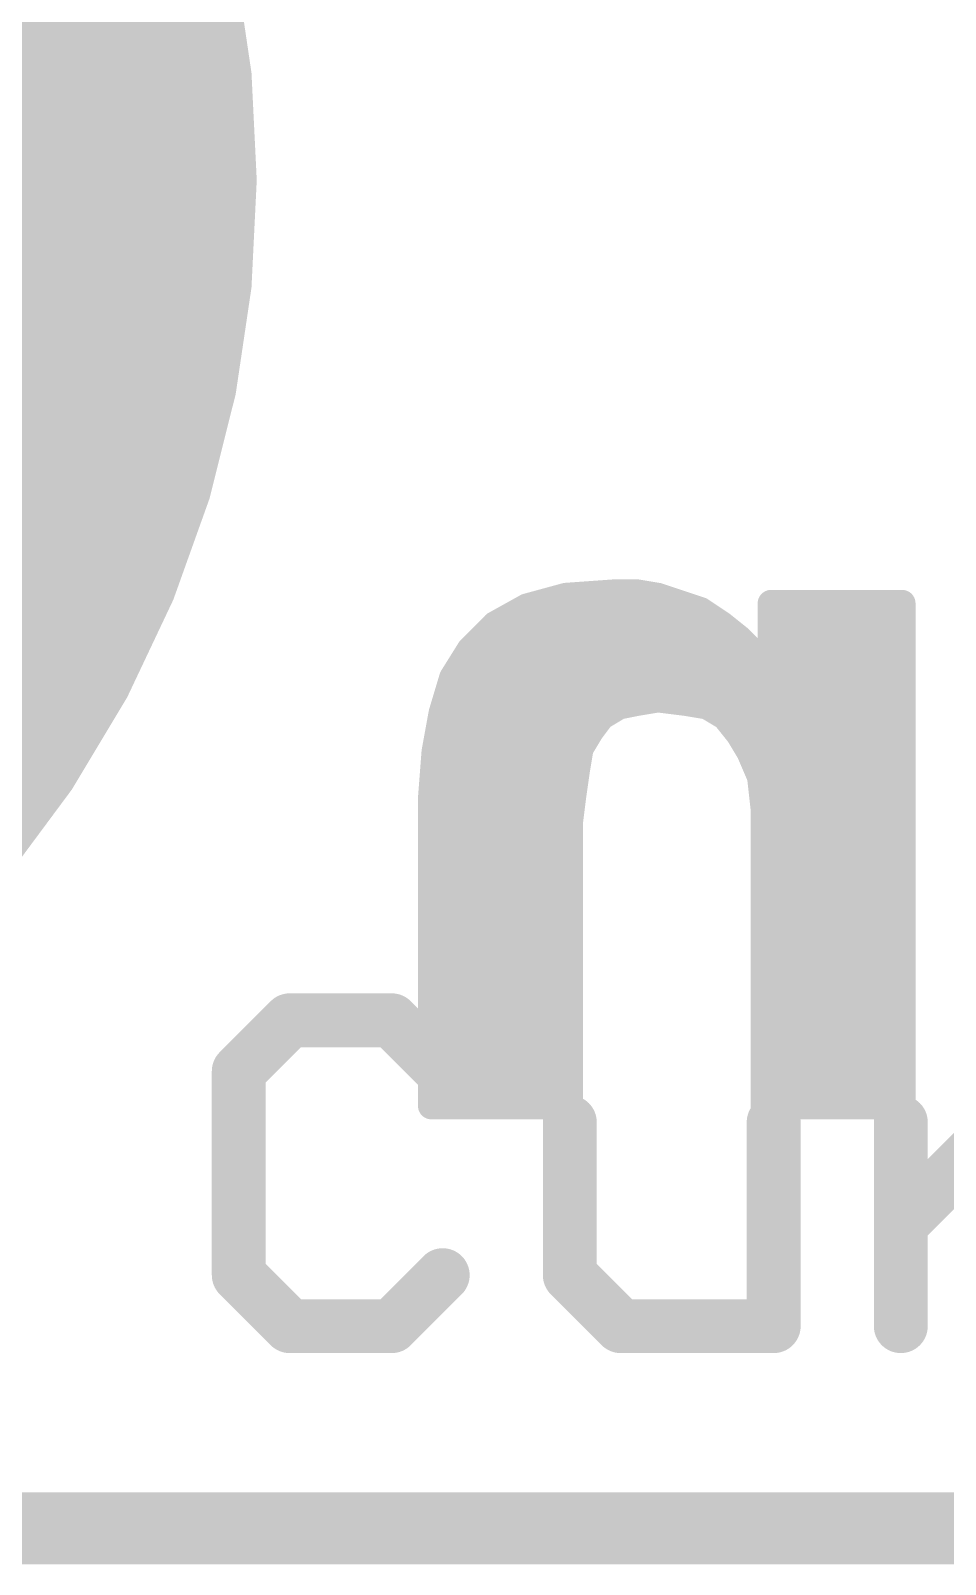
# Model space of a CAD drawing. Extents: x -37 to 70, y -15 to 15.
# Drawn here: x 6.27 to 8.855, y -0.102 to 4.232 of the extents above; entities that cross this region are included whole.
import ezdxf

# ---------------------------------------------------------------- set-up
doc = ezdxf.new("R2010")
doc.units = 0
for name, color, linetype in [('1', 12, 'CONTINUOUS'), ('16', 132, 'CONTINUOUS'), ('17', 110, 'CONTINUOUS'), ('20', 53, 'CONTINUOUS'), ('21', 41, 'CONTINUOUS'), ('22', 40, 'CONTINUOUS')]:
    doc.layers.add(name, color=color, linetype=linetype)

# ---------------------------------------------------------------- blocks, each defined once
blk = doc.blocks.new('ROUNDP')
at = {"const_width": 0.5}
blk.add_lwpolyline([(0, -0.25, 1), (0, 0.25, 1), (0, -0.25)], format="xyb", dxfattribs=at)

msp = doc.modelspace()

# ---------------------------------------------------------------- linework, layer by layer
at = {"layer": '1', "const_width": 2.032}
msp.add_lwpolyline([(4.953, 3.81), (7.493, 6.35)], dxfattribs=at)
at = {"layer": '16', "const_width": 2.032}
msp.add_lwpolyline([(7.493, 6.35), (4.953, 3.81)], dxfattribs=at)
at = {"layer": '20', "const_width": 0.2032}
msp.add_lwpolyline([(24.13, 0), (0, 0)], dxfattribs=at)
at = {"layer": '21', "const_width": 0.1524}
for points in [[(7.0021, 1.4358), (6.858, 1.2918)], [(7.2902, 1.4358), (7.0021, 1.4358)], [(7.4342, 1.2918), (7.2902, 1.4358)], [(6.858, 1.2918), (6.858, 0.7156)], [(7.7935, 1.1477), (7.7935, 0.7156)], [(8.3697, 0.5715), (8.3697, 1.1477)], [(8.729, 0.5715), (8.729, 1.1477)], [(8.729, 0.8596), (9.0172, 1.1477)], [(6.858, 0.7156), (7.0021, 0.5715)], [(7.2902, 0.5715), (7.4342, 0.7156)], [(7.7935, 0.7156), (7.9376, 0.5715)], [(7.0021, 0.5715), (7.2902, 0.5715)], [(7.9376, 0.5715), (8.3697, 0.5715)]]:
    msp.add_lwpolyline(points, dxfattribs=at)
at = {"layer": '21', "const_width": 0.0762}
for points in [[(7.0021, 1.4739, 1), (7.0021, 1.3977)], [(7.029, 1.4089, 1), (6.9751, 1.4628)], [(7.3171, 1.4628, 1), (7.2632, 1.4089)], [(7.2902, 1.3977, 1), (7.2902, 1.4739)], [(6.8961, 1.2918, 1), (6.8199, 1.2918)], [(6.8311, 1.3187, 1), (6.8849, 1.2648)], [(7.4073, 1.2648, 1), (7.4612, 1.3187)], [(7.8316, 1.1477, 1), (7.7554, 1.1477)], [(8.4078, 1.1477, 1), (8.3316, 1.1477)], [(8.7671, 1.1477, 1), (8.6909, 1.1477)], [(8.7021, 0.8866, 1), (8.756, 0.8327)], [(6.8849, 0.7425, 1), (6.8311, 0.6886)], [(7.4612, 0.6886, 1), (7.4073, 0.7425)], [(7.8205, 0.7425, 1), (7.7666, 0.6886)], [(6.8199, 0.7156, 1), (6.8961, 0.7156)], [(7.7554, 0.7156, 1), (7.8316, 0.7156)], [(7.0021, 0.6096, 1), (7.0021, 0.5334)], [(6.9751, 0.5446, 1), (7.029, 0.5984)], [(7.2632, 0.5984, 1), (7.3171, 0.5446)], [(7.2902, 0.5334, 1), (7.2902, 0.6096)], [(7.9376, 0.6096, 1), (7.9376, 0.5334)], [(7.9106, 0.5446, 1), (7.9645, 0.5984)], [(8.3316, 0.5715, 1), (8.4078, 0.5715)], [(8.3697, 0.5334, 1), (8.3697, 0.6096)], [(8.6909, 0.5715, 1), (8.7671, 0.5715)]]:
    msp.add_lwpolyline(points, format="xyb", dxfattribs=at)
at = {"layer": '22', "const_width": 0.0762}
for points in [[(7.7825, 2.634), (7.6725, 2.604)], [(7.9225, 2.644), (7.7825, 2.634)], [(7.9825, 2.644), (7.9225, 2.644)], [(8.0425, 2.634), (7.9825, 2.644)], [(8.1025, 2.614), (8.0425, 2.634)], [(8.1625, 2.594), (8.1025, 2.614)], [(8.7325, 2.614), (8.3625, 2.614)], [(8.3625, 2.614), (8.3625, 2.414)], [(8.7325, 2.434), (8.7325, 2.614)], [(7.6725, 2.604), (7.5825, 2.554)], [(7.6487, 2.5908), (8.1673, 2.5908)], [(8.2225, 2.554), (8.1625, 2.594)], [(8.3625, 2.5908), (8.7325, 2.5908)], [(7.5825, 2.554), (7.5125, 2.484)], [(8.2725, 2.514), (8.2225, 2.554)], [(7.5125, 2.484), (7.4625, 2.404)], [(7.5431, 2.5146), (8.2718, 2.5146)], [(8.3125, 2.474), (8.2725, 2.514)], [(8.3625, 2.5146), (8.7325, 2.5146)], [(7.484, 2.4384), (8.3362, 2.4384)], [(8.3525, 2.414), (8.3125, 2.474)], [(8.3625, 2.4384), (8.7325, 2.4384)], [(8.7325, 1.194), (8.7325, 2.434)], [(7.4625, 2.404), (7.4325, 2.304)], [(8.3625, 2.414), (8.3525, 2.414)], [(7.45, 2.3622), (8.7325, 2.3622)], [(7.4325, 2.304), (7.4125, 2.194)], [(7.8825, 2.294), (7.9325, 2.324)], [(7.9325, 2.324), (7.9825, 2.334)], [(7.9825, 2.334), (8.0425, 2.344)], [(8.0425, 2.344), (8.1225, 2.334)], [(8.1225, 2.334), (8.1825, 2.324)], [(8.1825, 2.324), (8.2325, 2.294)], [(7.4292, 2.286), (7.8765, 2.286)], [(7.8525, 2.254), (7.8825, 2.294)], [(8.2325, 2.294), (8.2725, 2.244)], [(8.2389, 2.286), (8.7325, 2.286)], [(7.8225, 2.204), (7.8525, 2.254)], [(8.2725, 2.244), (8.3025, 2.194)], [(7.4125, 2.194), (7.4025, 2.064)], [(7.4154, 2.2098), (7.826, 2.2098)], [(7.8125, 2.144), (7.8225, 2.204)], [(8.293, 2.2098), (8.7325, 2.2098)], [(8.3025, 2.194), (8.3325, 2.124)], [(7.4079, 2.1336), (7.811, 2.1336)], [(7.8025, 2.074), (7.8125, 2.144)], [(8.3284, 2.1336), (8.7325, 2.1336)], [(8.3325, 2.124), (8.3425, 2.034)], [(7.4025, 2.064), (7.4025, 1.194)], [(7.4025, 2.0574), (7.8004, 2.0574)], [(7.7925, 1.994), (7.8025, 2.074)], [(8.3399, 2.0574), (8.7325, 2.0574)], [(8.3425, 2.034), (8.3425, 1.194)], [(7.4025, 1.9812), (7.7925, 1.9812)], [(7.7925, 1.194), (7.7925, 1.994)], [(8.3425, 1.9812), (8.7325, 1.9812)], [(7.4025, 1.905), (7.7925, 1.905)], [(8.3425, 1.905), (8.7325, 1.905)], [(7.4025, 1.8288), (7.7925, 1.8288)], [(8.3425, 1.8288), (8.7325, 1.8288)], [(7.4025, 1.7526), (7.7925, 1.7526)], [(8.3425, 1.7526), (8.7325, 1.7526)], [(7.4025, 1.6764), (7.7925, 1.6764)], [(8.3425, 1.6764), (8.7325, 1.6764)], [(7.4025, 1.6002), (7.7925, 1.6002)], [(8.3425, 1.6002), (8.7325, 1.6002)], [(7.4025, 1.524), (7.7925, 1.524)], [(8.3425, 1.524), (8.7325, 1.524)], [(7.4025, 1.4478), (7.7925, 1.4478)], [(8.3425, 1.4478), (8.7325, 1.4478)], [(7.4025, 1.3716), (7.7925, 1.3716)], [(8.3425, 1.3716), (8.7325, 1.3716)], [(7.4025, 1.2954), (7.7925, 1.2954)], [(8.3425, 1.2954), (8.7325, 1.2954)], [(7.4025, 1.2192), (7.7925, 1.2192)], [(8.3425, 1.2192), (8.7325, 1.2192)], [(7.4025, 1.194), (7.7925, 1.194)], [(8.3425, 1.194), (8.7325, 1.194)]]:
    msp.add_lwpolyline(points, dxfattribs=at)
at = {"layer": '22', "const_width": 0.0381}
for points in [[(7.7811, 2.653, 1), (7.7839, 2.615)], [(7.7875, 2.6156, 1), (7.7775, 2.6524)], [(7.9225, 2.6631, 1), (7.9225, 2.625)], [(7.9239, 2.625, 1), (7.9211, 2.663)], [(7.9856, 2.6628, 1), (7.9794, 2.6252)], [(7.9825, 2.625, 1), (7.9825, 2.6631)], [(8.0485, 2.6521, 1), (8.0365, 2.6159)], [(8.0394, 2.6152, 1), (8.0456, 2.6528)], [(8.1085, 2.6321, 1), (8.0965, 2.5959)], [(8.0965, 2.5959, 1), (8.1085, 2.6321)], [(8.3625, 2.6331, 1), (8.3625, 2.595)], [(8.3816, 2.614, 1), (8.3435, 2.614)], [(8.7515, 2.614, 1), (8.7134, 2.614)], [(8.7325, 2.595, 1), (8.7325, 2.6331)], [(7.6487, 2.6099, 1), (7.6487, 2.5718)], [(7.6675, 2.6224, 1), (7.6775, 2.5856)], [(7.6818, 2.5873, 1), (7.6632, 2.6207)], [(8.1731, 2.6099, 1), (8.1519, 2.5781)], [(8.1565, 2.5759, 1), (8.1685, 2.6121)], [(8.1673, 2.5718, 1), (8.1673, 2.6099)], [(8.3625, 2.6099, 1), (8.3625, 2.5718)], [(8.7325, 2.5718, 1), (8.7325, 2.6099)], [(7.5732, 2.5707, 1), (7.5918, 2.5373)], [(7.596, 2.5405, 1), (7.569, 2.5675)], [(8.2344, 2.5689, 1), (8.2106, 2.5391)], [(8.2119, 2.5381, 1), (8.2331, 2.5699)], [(7.499, 2.4975, 1), (7.526, 2.4705)], [(7.5287, 2.4739, 1), (7.4963, 2.4941)], [(7.5431, 2.5337, 1), (7.5431, 2.4956)], [(8.286, 2.5275, 1), (8.259, 2.5005)], [(8.2606, 2.4991, 1), (8.2844, 2.5289)], [(8.2718, 2.4956, 1), (8.2718, 2.5337)], [(8.3625, 2.5337, 1), (8.3625, 2.4956)], [(8.7325, 2.4956, 1), (8.7325, 2.5337)], [(7.484, 2.4575, 1), (7.484, 2.4194)], [(8.3284, 2.4846, 1), (8.2966, 2.4634)], [(8.299, 2.4605, 1), (8.326, 2.4875)], [(8.3362, 2.4194, 1), (8.3362, 2.4575)], [(8.3625, 2.4575, 1), (8.3625, 2.4194)], [(8.7515, 2.434, 1), (8.7134, 2.434)], [(8.7325, 2.4194, 1), (8.7325, 2.4575)], [(7.4463, 2.4141, 1), (7.4787, 2.3939)], [(7.4807, 2.3985, 1), (7.4443, 2.4095)], [(8.3525, 2.4331, 1), (8.3525, 2.395)], [(8.3366, 2.4034, 1), (8.3684, 2.4246)], [(8.3435, 2.414, 1), (8.3816, 2.414)], [(8.3625, 2.395, 1), (8.3625, 2.4331)], [(8.7134, 2.434, 1), (8.7515, 2.434)], [(7.45, 2.3813, 1), (7.45, 2.3432)], [(8.7325, 2.3432, 1), (8.7325, 2.3813)], [(7.4512, 2.3006, 1), (7.4138, 2.3074)], [(7.9288, 2.3427, 1), (7.9362, 2.3053)], [(7.9423, 2.3077, 1), (7.9227, 2.3403)], [(7.9794, 2.3528, 1), (7.9856, 2.3152)], [(7.9862, 2.3153, 1), (7.9788, 2.3527)], [(8.0449, 2.3629, 1), (8.0401, 2.3251)], [(8.0456, 2.3252, 1), (8.0394, 2.3628)], [(8.1256, 2.3528, 1), (8.1194, 2.3152)], [(8.1201, 2.3151, 1), (8.1249, 2.3529)], [(8.1923, 2.3403, 1), (8.1727, 2.3077)], [(8.1794, 2.3052, 1), (8.1856, 2.3428)], [(7.4292, 2.3051, 1), (7.4292, 2.267)], [(7.4143, 2.3095, 1), (7.4507, 2.2985)], [(7.8727, 2.3103, 1), (7.8923, 2.2777)], [(7.8977, 2.2826, 1), (7.8673, 2.3054)], [(7.8765, 2.267, 1), (7.8765, 2.3051)], [(8.2474, 2.3059, 1), (8.2176, 2.2821)], [(8.2389, 2.3051, 1), (8.2389, 2.267)], [(8.2227, 2.2777, 1), (8.2423, 2.3103)], [(8.7325, 2.267, 1), (8.7325, 2.3051)], [(7.8373, 2.2654, 1), (7.8677, 2.2426)], [(7.8688, 2.2442, 1), (7.8362, 2.2638)], [(8.2888, 2.2538, 1), (8.2562, 2.2342)], [(8.2576, 2.2321, 1), (8.2874, 2.2559)], [(7.4315, 2.1925, 1), (7.3935, 2.1955)], [(7.3938, 2.1974, 1), (7.4312, 2.1906)], [(7.4154, 2.2288, 1), (7.4154, 2.1907)], [(7.8062, 2.2138, 1), (7.8388, 2.1942)], [(7.8413, 2.2009, 1), (7.8037, 2.2071)], [(7.826, 2.1907, 1), (7.826, 2.2288)], [(8.293, 2.2288, 1), (8.293, 2.1907)], [(8.32, 2.2015, 1), (8.285, 2.1865)], [(8.2862, 2.1842, 1), (8.3188, 2.2038)], [(8.7325, 2.1907, 1), (8.7325, 2.2288)], [(7.4079, 2.1526, 1), (7.4079, 2.1145)], [(7.8314, 2.1413, 1), (7.7936, 2.1467)], [(7.811, 2.1145, 1), (7.811, 2.1526)], [(8.3284, 2.1526, 1), (8.3284, 2.1145)], [(8.7325, 2.1145, 1), (8.7325, 2.1526)], [(7.7937, 2.1471, 1), (7.8313, 2.1409)], [(8.3514, 2.1261, 1), (8.3136, 2.1219)], [(8.315, 2.1165, 1), (8.35, 2.1315)], [(7.4216, 2.064, 1), (7.3835, 2.064)], [(7.4025, 2.0764, 1), (7.4025, 2.0383)], [(7.3835, 2.0655, 1), (7.4215, 2.0625)], [(7.7836, 2.0767, 1), (7.8214, 2.0713)], [(7.8214, 2.0716, 1), (7.7836, 2.0764)], [(7.8004, 2.0383, 1), (7.8004, 2.0764)], [(8.3399, 2.0764, 1), (8.3399, 2.0383)], [(8.7325, 2.0383, 1), (8.7325, 2.0764)], [(8.3616, 2.034, 1), (8.3235, 2.034)], [(8.3236, 2.0319, 1), (8.3614, 2.0361)], [(7.4025, 2.0002, 1), (7.4025, 1.9622)], [(7.7736, 1.9964, 1), (7.8114, 1.9916)], [(7.8116, 1.994, 1), (7.7735, 1.994)], [(7.7925, 1.9622, 1), (7.7925, 2.0002)], [(8.3425, 2.0002, 1), (8.3425, 1.9622)], [(8.7325, 1.9622, 1), (8.7325, 2.0002)], [(7.4025, 1.9241, 1), (7.4025, 1.886)], [(7.7925, 1.886, 1), (7.7925, 1.9241)], [(8.3425, 1.9241, 1), (8.3425, 1.886)], [(8.7325, 1.886, 1), (8.7325, 1.9241)], [(7.4025, 1.8478, 1), (7.4025, 1.8097)], [(7.7925, 1.8097, 1), (7.7925, 1.8478)], [(8.3425, 1.8478, 1), (8.3425, 1.8097)], [(8.7325, 1.8097, 1), (8.7325, 1.8478)], [(7.4025, 1.7717, 1), (7.4025, 1.7336)], [(7.7925, 1.7336, 1), (7.7925, 1.7717)], [(8.3425, 1.7717, 1), (8.3425, 1.7336)], [(8.7325, 1.7336, 1), (8.7325, 1.7717)], [(7.4025, 1.6955, 1), (7.4025, 1.6574)], [(7.7925, 1.6574, 1), (7.7925, 1.6955)], [(8.3425, 1.6955, 1), (8.3425, 1.6574)], [(8.7325, 1.6574, 1), (8.7325, 1.6955)], [(7.4025, 1.6193, 1), (7.4025, 1.5812)], [(7.7925, 1.5812, 1), (7.7925, 1.6193)], [(8.3425, 1.6193, 1), (8.3425, 1.5812)], [(8.7325, 1.5812, 1), (8.7325, 1.6193)], [(7.4025, 1.5431, 1), (7.4025, 1.505)], [(7.7925, 1.505, 1), (7.7925, 1.5431)], [(8.3425, 1.5431, 1), (8.3425, 1.505)], [(8.7325, 1.505, 1), (8.7325, 1.5431)], [(7.4025, 1.4668, 1), (7.4025, 1.4287)], [(7.7925, 1.4287, 1), (7.7925, 1.4668)], [(8.3425, 1.4668, 1), (8.3425, 1.4287)], [(8.7325, 1.4287, 1), (8.7325, 1.4668)], [(7.4025, 1.3907, 1), (7.4025, 1.3526)], [(7.7925, 1.3526, 1), (7.7925, 1.3907)], [(8.3425, 1.3907, 1), (8.3425, 1.3526)], [(8.7325, 1.3526, 1), (8.7325, 1.3907)], [(7.4025, 1.3145, 1), (7.4025, 1.2764)], [(7.7925, 1.2764, 1), (7.7925, 1.3145)], [(8.3425, 1.3145, 1), (8.3425, 1.2764)], [(8.7325, 1.2764, 1), (8.7325, 1.3145)], [(7.4025, 1.2383, 1), (7.4025, 1.2002)], [(7.7925, 1.2002, 1), (7.7925, 1.2383)], [(8.3425, 1.2383, 1), (8.3425, 1.2002)], [(8.7325, 1.2002, 1), (8.7325, 1.2383)], [(7.4025, 1.213, 1), (7.4025, 1.1749)], [(7.7925, 1.1749, 1), (7.7925, 1.213)], [(8.3425, 1.213, 1), (8.3425, 1.1749)], [(8.7325, 1.1749, 1), (8.7325, 1.213)], [(7.3835, 1.194, 1), (7.4216, 1.194)], [(7.7735, 1.194, 1), (7.8116, 1.194)], [(8.3235, 1.194, 1), (8.3616, 1.194)], [(8.7134, 1.194, 1), (8.7515, 1.194)]]:
    msp.add_lwpolyline(points, format="xyb", dxfattribs=at)

# ---------------------------------------------------------------- block references
at = {"layer": '17', "xscale": 6.1976, "yscale": 6.1976}
msp.add_blockref('ROUNDP', (3.81, 3.81), dxfattribs=at)
msp.add_blockref('ROUNDP', (3.81, 3.81), dxfattribs=at)

doc.saveas('drawing.dxf')
